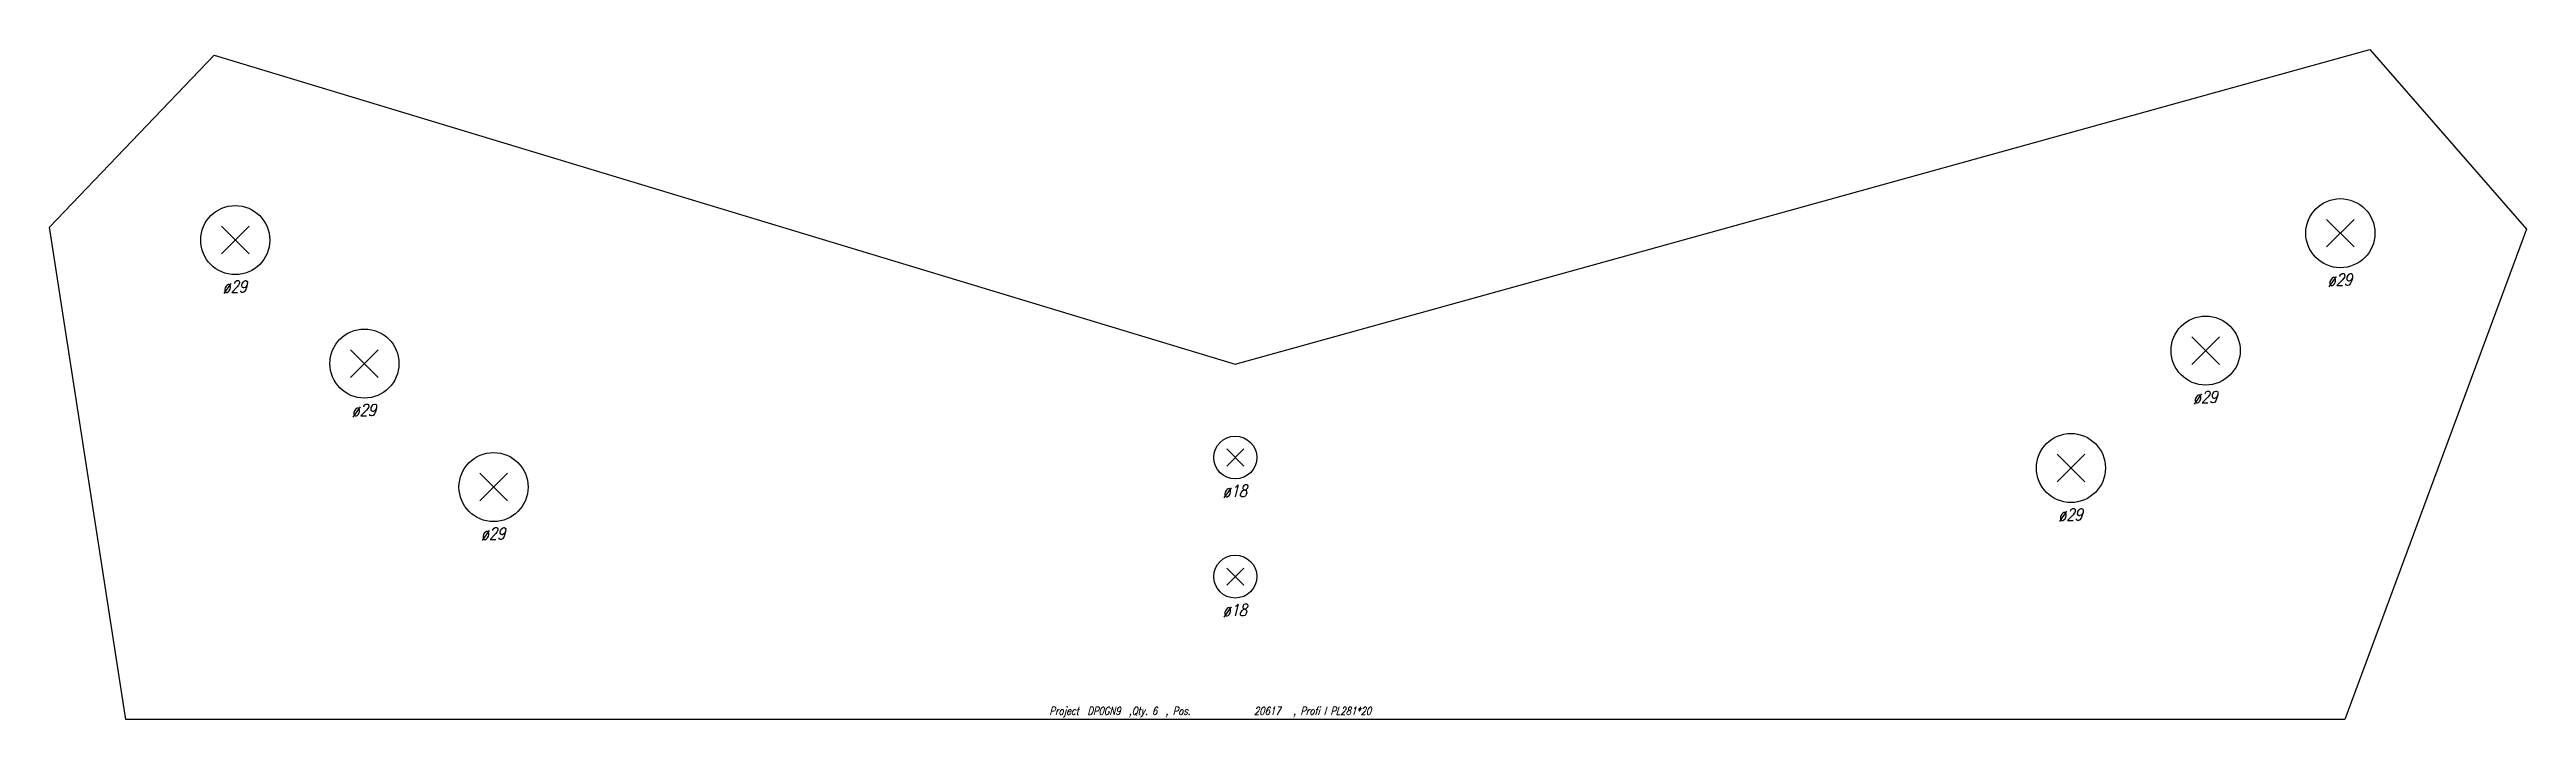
# Model space of a CAD drawing. Extents: x 0 to 1039, y -141 to 141.
import ezdxf

# ---------------------------------------------------------------- set-up
doc = ezdxf.new("R2010")
doc.units = 0
doc.header["$LTSCALE"] = 10
for name, color, linetype in [('BEZ_SCHRAUBEN', 7, 'CONTINUOUS'), ('SCHRAUBEN', 7, 'CONTINUOUS'), ('TEILE', 7, 'CONTINUOUS'), ('UNTERSCHRIFT', 7, 'CONTINUOUS')]:
    doc.layers.add(name, color=color, linetype=linetype)
doc.styles.get("Standard").update_dxf_attribs({"font": 'ROMANS'})

msp = doc.modelspace()

# ---------------------------------------------------------------- linework, layer by layer
at = {"layer": 'SCHRAUBEN', "color": 6}
for p, q in [((83.719055, 66.44574), (72.119049, 54.845737)), ((72.119049, 66.44574), (83.719055, 54.845737)), ((967.031006, 69.337402), (955.430969, 57.737404)), ((955.430969, 69.337402), (967.031006, 57.737404)), ((126.311401, 14.597986), (137.911392, 2.997984)), ((137.911392, 14.597984), (126.311401, 2.997984)), ((910.50708, 20.041941), (898.906982, 8.441939)), ((898.906982, 20.041941), (910.50708, 8.441939)), ((501.153809, -27.063145), (493.953796, -34.263149)), ((493.953796, -27.063145), (501.153809, -34.263149)), ((853.983093, -29.253525), (842.383057, -40.853523)), ((842.383057, -29.253525), (853.983093, -40.853523)), ((192.103745, -37.249763), (180.503754, -48.849762)), ((180.503754, -37.249763), (192.103745, -48.849762)), ((501.153809, -77.063148), (493.953796, -84.263145)), ((493.953796, -77.063148), (501.153809, -84.263145))]:
    msp.add_line(p, q, dxfattribs=at)
at = {"layer": 'SCHRAUBEN', "color": 2}
for centre, radius in [((77.919052, 60.645737), 14.5), ((961.231018, 63.537403), 14.499939), ((132.111389, 8.797985), 14.5), ((904.707031, 14.24194), 14.5), ((848.183044, -35.053524), 14.5), ((186.303741, -43.049767), 14.500015), ((497.553772, -30.663147), 9.000031), ((497.553772, -80.663147), 9.000031)]:
    msp.add_circle(centre, radius, dxfattribs=at)
at = {"layer": 'TEILE', "color": 2}
for p, q in [((0, 65.995705), (69.130333, 138.252167)), ((69.130333, 138.252167), (497.553558, 8.592272)), ((497.553558, 8.592272), (973.586487, 140.656403)), ((973.586487, 140.656403), (1039.314331, 65.290413)), ((32.043808, -140.656403), (0, 65.995705)), ((1039.314331, 65.290413), (963.063293, -140.656403)), ((963.063293, -140.656403), (32.043808, -140.656403))]:
    msp.add_line(p, q, dxfattribs=at)

# ---------------------------------------------------------------- texts
at = {"layer": 'BEZ_SCHRAUBEN', "color": 2, "oblique": 15, "width": 0.8}
for s, height, p in [(' ø29', 4.999999, (69.919044, 38.645737)), (' ø29', 5, (953.230957, 41.537403)), (' ø29', 5, (124.111389, -13.202015)), (' ø29', 5, (896.707031, -7.75806)), (' ø18', 5, (489.553802, -47.163147)), (' ø29', 5, (178.303757, -65.049767)), (' ø29', 5, (840.183044, -57.053524)), (' ø18', 5, (489.553802, -97.163147))]:
    msp.add_text(s, height=height, dxfattribs=at).set_placement(p)
at = {"layer": 'UNTERSCHRIFT', "color": 2, "oblique": 15, "width": 0.8}
for s, p in [('Project  DP0GN9  ,Qty. 6  , Pos. ', (419.553528, -138.656403)), ('20617', (505.353516, -138.656403)), ('  , Profi l PL281*20', (518.353516, -138.656403))]:
    msp.add_text(s, height=3.25, dxfattribs=at).set_placement(p)

doc.saveas('drawing.dxf')
